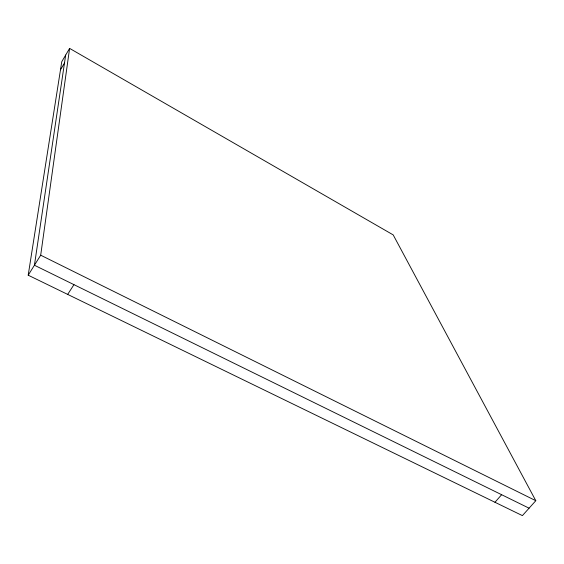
<?xml version="1.0" encoding="UTF-8"?>
<svg xmlns="http://www.w3.org/2000/svg" width="564" height="564" viewBox="0 0 564 564"><rect width="100%" height="100%" fill="white"/><g stroke="black" fill="none" stroke-linecap="round" stroke-linejoin="round"><path stroke-width="0.85" d="M28.2 275.197L40.693 255.196L69.605 48.384L393.2 234.899L535.8 500.705L522.398 515.616L28.2 275.197L61.758 61.709L69.605 48.384M65.671 55.06L34.425 265.235L529.074 508.185M60.489 69.795L64.493 63.013M67.673 294.401L73.962 284.651M494.966 502.27L501.636 494.706M40.693 255.196L535.8 500.705"/></g></svg>
